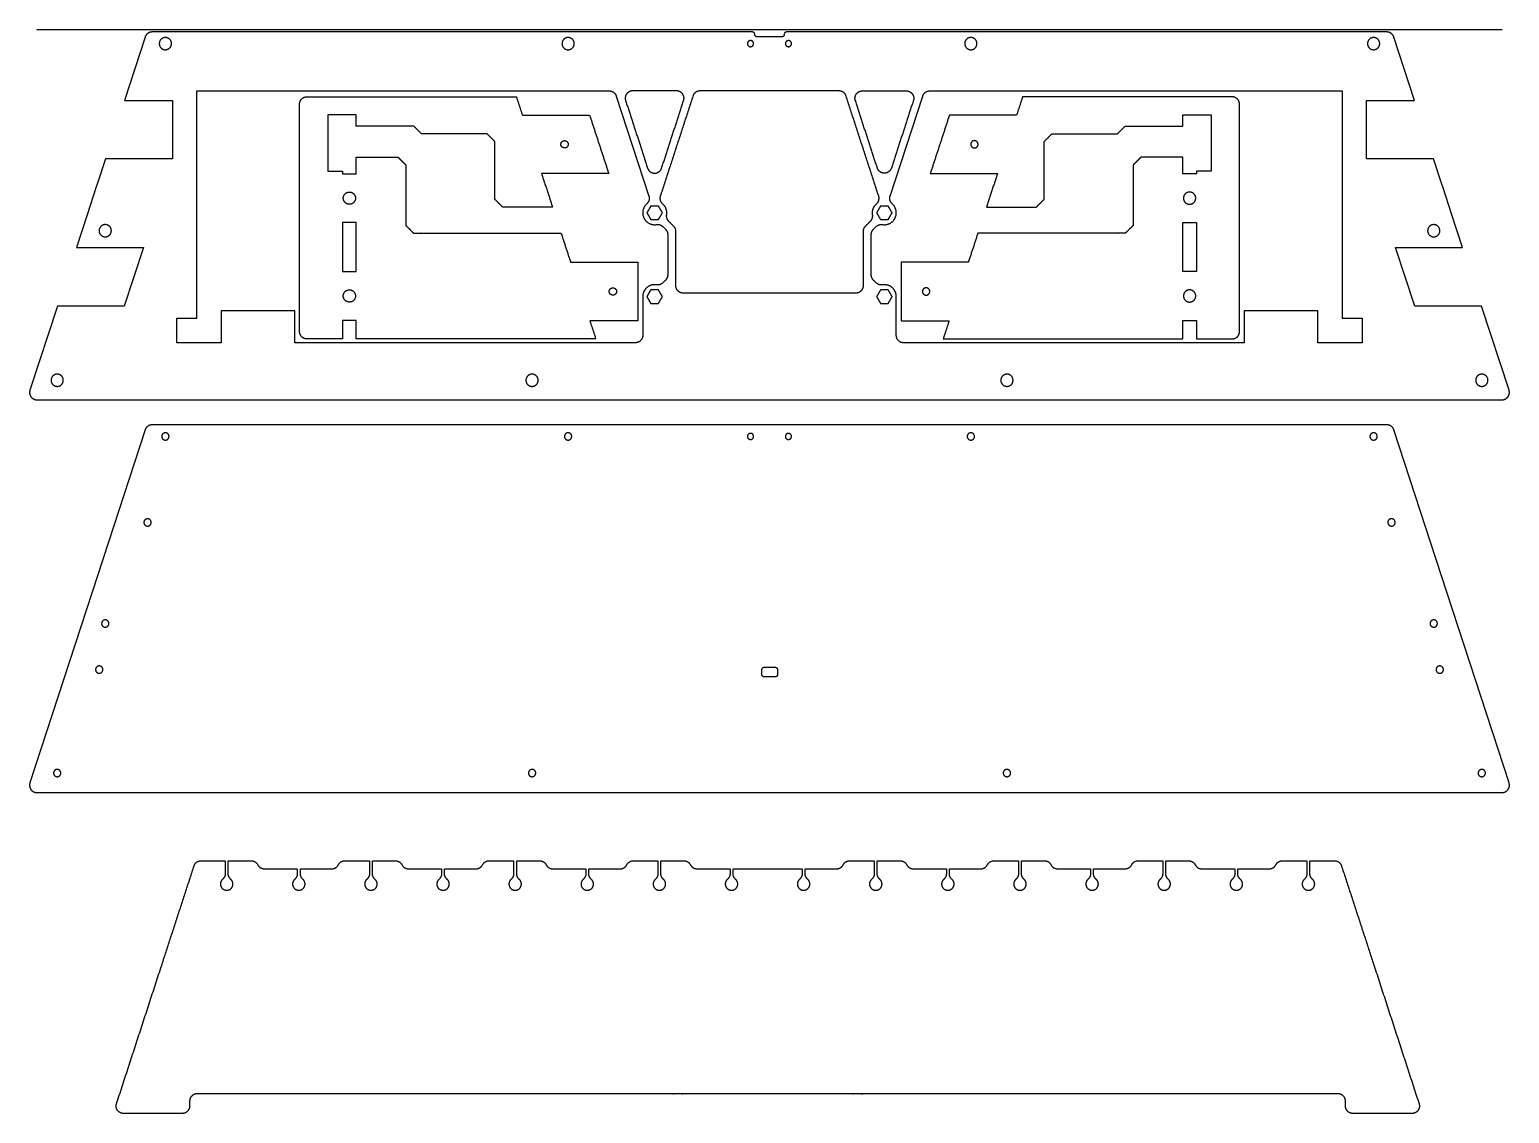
# Model space of a CAD drawing. Header units: inches. Extents: x -37.5 to 58.1, y -26.7 to 54.4.
# Drawn here: x 13.92 to 37.75, y -26.71 to -9.26 of the extents above; entities that cross this region are included whole.
import ezdxf

# ---------------------------------------------------------------- set-up
doc = ezdxf.new("R2010")
doc.units = ezdxf.units.IN
doc.header["$MEASUREMENT"] = 0
doc.layers.add('cut clear acryl', color=1, linetype='Continuous', true_color=0xfb0007)
doc.layers.add('cut white', color=1, linetype='Continuous', true_color=0xfb0007)

msp = doc.modelspace()

# ---------------------------------------------------------------- linework, layer by layer
at = {"layer": 'cut clear acryl'}
for p, q in [((14.04, -9.261), (25.838, -9.261)), ((25.838, -9.261), (37.636, -9.261)), ((15.782, -9.381), (15.45, -10.4)), ((25.562, -9.299), (15.894, -9.299)), ((25.601, -9.339), (25.601, -9.339)), ((25.838, -9.378), (25.641, -9.378)), ((26.034, -9.378), (25.838, -9.378)), ((26.074, -9.339), (26.074, -9.339)), ((35.781, -9.299), (26.113, -9.299)), ((36.226, -10.4), (35.893, -9.381)), ((15.45, -10.4), (16.223, -10.4)), ((16.223, -10.4), (16.223, -11.342)), ((16.615, -11.808), (16.615, -10.248)), ((16.615, -10.248), (16.645, -10.248)), ((16.645, -10.248), (20.533, -10.248)), ((20.533, -10.248), (22.056, -10.248)), ((22.056, -10.248), (23.258, -10.248)), ((23.37, -10.33), (23.896, -11.941)), ((25.838, -10.248), (24.717, -10.248)), ((26.958, -10.248), (25.838, -10.248)), ((27.779, -11.941), (28.305, -10.33)), ((28.417, -10.248), (29.619, -10.248)), ((29.619, -10.248), (31.143, -10.248)), ((31.143, -10.248), (35.03, -10.248)), ((35.03, -10.248), (35.06, -10.248)), ((35.06, -10.248), (35.06, -11.808)), ((35.452, -11.342), (35.452, -10.4)), ((35.452, -10.4), (36.226, -10.4)), ((15.143, -11.342), (15.015, -11.733)), ((16.223, -11.342), (15.143, -11.342)), ((36.533, -11.342), (35.452, -11.342)), ((36.66, -11.733), (36.533, -11.342)), ((14.99, -11.808), (14.853, -12.228)), ((15.015, -11.733), (14.99, -11.808)), ((16.615, -12.228), (16.615, -11.808)), ((35.06, -11.808), (35.06, -12.228)), ((36.685, -11.808), (36.66, -11.733)), ((36.822, -12.228), (36.685, -11.808)), ((14.853, -12.228), (14.677, -12.77)), ((16.615, -13.792), (16.615, -12.228)), ((35.06, -12.228), (35.06, -13.792)), ((36.999, -12.77), (36.822, -12.228)), ((24.121, -12.433), (24.163, -12.476)), ((24.198, -12.559), (24.198, -13.212)), ((24.324, -12.507), (24.324, -13.265)), ((27.351, -13.265), (27.351, -12.507)), ((27.477, -13.212), (27.477, -12.559)), ((27.512, -12.476), (27.554, -12.433)), ((14.677, -12.77), (15.754, -12.77)), ((15.754, -12.77), (15.445, -13.712)), ((36.23, -13.712), (35.921, -12.77)), ((35.921, -12.77), (36.999, -12.77)), ((24.324, -13.265), (24.324, -13.38)), ((27.351, -13.38), (27.351, -13.265)), ((24.442, -13.498), (25.838, -13.498)), ((25.838, -13.498), (27.233, -13.498)), ((14.37, -13.712), (13.927, -15.068)), ((15.445, -13.712), (14.37, -13.712)), ((16.615, -13.91), (16.615, -13.792)), ((18.195, -13.792), (17.009, -13.792)), ((17.009, -13.792), (17.009, -14.303)), ((18.195, -14.303), (18.195, -13.792)), ((23.796, -13.674), (23.796, -13.91)), ((27.88, -13.91), (27.88, -13.674)), ((34.666, -13.792), (33.48, -13.792)), ((33.48, -13.792), (33.48, -14.303)), ((34.666, -14.303), (34.666, -13.792)), ((35.06, -13.792), (35.06, -13.91)), ((37.306, -13.712), (36.23, -13.712)), ((37.748, -15.068), (37.306, -13.712)), ((16.294, -14.303), (16.294, -13.91)), ((16.294, -13.91), (16.615, -13.91)), ((35.06, -13.91), (35.381, -13.91)), ((35.381, -13.91), (35.381, -14.303)), ((17.009, -14.303), (16.294, -14.303)), ((22.056, -14.303), (20.533, -14.303)), ((31.143, -14.303), (29.619, -14.303)), ((35.381, -14.303), (34.666, -14.303)), ((14.04, -15.222), (25.838, -15.222)), ((25.838, -15.222), (37.636, -15.222))]:
    msp.add_line(p, q, dxfattribs=at)
for points, weights in [([(15.894, -9.299), (15.809, -9.299), (15.782, -9.381)], [1, 0.809348720072, 1]), ([(25.601, -9.339), (25.601, -9.299), (25.562, -9.299)], [1, 0.707106781186, 1]), ([(25.641, -9.378), (25.601, -9.378), (25.601, -9.339)], [1, 0.707106781185, 1]), ([(26.074, -9.339), (26.074, -9.378), (26.034, -9.378)], [1, 0.707106781185, 1]), ([(26.113, -9.299), (26.074, -9.299), (26.074, -9.339)], [1, 0.707106781186, 1]), ([(35.893, -9.381), (35.866, -9.299), (35.781, -9.299)], [1, 0.809348720072, 1]), ([(18.269, -10.461), (18.269, -10.343), (18.387, -10.343)], [1, 0.707106781187, 1]), ([(23.258, -10.248), (23.344, -10.248), (23.37, -10.33)], [1, 0.809348720073, 1]), ([(24.717, -10.248), (24.631, -10.248), (24.605, -10.33)], [1, 0.809348720069, 1]), ([(27.07, -10.33), (27.044, -10.248), (26.958, -10.248)], [1, 0.809348720069, 1]), ([(28.305, -10.33), (28.331, -10.248), (28.417, -10.248)], [1, 0.809348720073, 1]), ([(33.407, -10.461), (33.407, -10.343), (33.289, -10.343)], [1, 0.707106781187, 1]), ([(23.896, -11.941), (23.92, -12.015), (23.861, -12.066)], [1, 0.834453122648, 1]), ([(24.079, -11.941), (24.055, -12.015), (24.114, -12.066)], [1, 0.834453128853, 1]), ([(24.114, -12.066), (24.194, -12.136), (24.177, -12.242)], [1.05017278213, 0.895922483208, 1]), ([(27.561, -12.066), (27.62, -12.015), (27.596, -11.941)], [1, 0.834453128853, 1]), ([(27.814, -12.066), (27.755, -12.015), (27.779, -11.941)], [1, 0.834453122648, 1]), ([(24.177, -12.242), (24.167, -12.301), (24.21, -12.344)], [1, 0.889943011093, 1]), ([(27.465, -12.344), (27.508, -12.301), (27.498, -12.242)], [1, 0.889943011093, 1]), ([(24.018, -12.4), (24.078, -12.391), (24.121, -12.433)], [1, 0.889943030399, 1]), ([(24.163, -12.476), (24.198, -12.51), (24.198, -12.559)], [1, 0.923879532875, 1]), ([(24.289, -12.423), (24.324, -12.458), (24.324, -12.507)], [1, 0.923879532511, 1]), ([(27.351, -12.507), (27.351, -12.458), (27.386, -12.423)], [1, 0.923879532511, 1]), ([(27.477, -12.559), (27.477, -12.51), (27.512, -12.476)], [1, 0.923879532875, 1]), ([(27.554, -12.433), (27.597, -12.391), (27.657, -12.4)], [1, 0.889943030399, 1]), ([(24.121, -13.338), (24.078, -13.381), (24.018, -13.371)], [1, 0.889943011094, 1]), ([(24.198, -13.212), (24.198, -13.261), (24.163, -13.296)], [1, 0.923879532512, 1]), ([(27.512, -13.296), (27.477, -13.261), (27.477, -13.212)], [1, 0.923879532512, 1]), ([(27.657, -13.371), (27.597, -13.381), (27.554, -13.338)], [1, 0.889943011094, 1]), ([(24.324, -13.38), (24.324, -13.498), (24.442, -13.498)], [1, 0.707106781187, 1]), ([(27.233, -13.498), (27.351, -13.498), (27.351, -13.38)], [1, 0.707106781187, 1]), ([(18.387, -14.242), (18.269, -14.242), (18.269, -14.124)], [1, 0.707106781186, 1]), ([(23.796, -14.185), (23.796, -14.303), (23.677, -14.303)], [1, 0.707106781187, 1]), ([(27.998, -14.303), (27.88, -14.303), (27.88, -14.185)], [1, 0.707106781187, 1]), ([(33.289, -14.242), (33.407, -14.242), (33.407, -14.124)], [1, 0.707106781186, 1]), ([(16.571, -22.726), (16.597, -22.645), (16.683, -22.645)], [1, 0.809348720073, 1]), ([(17.072, -22.854), (17.072, -22.908), (17.03, -22.944)], [1, 0.908513892182, 1]), ([(17.161, -22.944), (17.12, -22.908), (17.12, -22.854)], [0.999999956376, 0.908513913995, 1]), ([(17.49, -22.645), (17.562, -22.645), (17.595, -22.71)], [1, 0.851255805752, 1]), ([(17.595, -22.71), (17.628, -22.775), (17.701, -22.775)], [1, 0.851255805752, 1]), ([(18.233, -22.854), (18.233, -22.908), (18.192, -22.944)], [1, 0.908513892182, 1]), ([(18.323, -22.944), (18.282, -22.908), (18.282, -22.854)], [0.999999956376, 0.908513913995, 1]), ([(18.789, -22.775), (18.862, -22.775), (18.894, -22.71)], [1, 0.851255805752, 1]), ([(18.894, -22.71), (18.927, -22.645), (19, -22.645)], [1, 0.851255841216, 0.999999929073]), ([(19.395, -22.854), (19.395, -22.908), (19.353, -22.944)], [1, 0.908513892182, 1]), ([(19.484, -22.944), (19.443, -22.908), (19.443, -22.854)], [0.999999956376, 0.908513913995, 1]), ([(19.812, -22.645), (19.885, -22.645), (19.918, -22.71)], [1, 0.851255875909, 1]), ([(19.918, -22.71), (19.951, -22.775), (20.023, -22.775)], [1, 0.851255805752, 1]), ([(20.556, -22.854), (20.556, -22.908), (20.515, -22.944)], [1, 0.908513892182, 1]), ([(20.646, -22.944), (20.604, -22.908), (20.604, -22.854)], [1, 0.908513892183, 1]), ([(21.112, -22.775), (21.184, -22.775), (21.217, -22.71)], [1, 0.851255805752, 1]), ([(21.217, -22.71), (21.25, -22.645), (21.323, -22.645)], [1, 0.851255805752, 1]), ([(21.717, -22.854), (21.717, -22.908), (21.676, -22.944)], [1, 0.908513892182, 1]), ([(21.807, -22.944), (21.766, -22.908), (21.766, -22.854)], [1, 0.908513892183, 1]), ([(22.135, -22.645), (22.208, -22.645), (22.241, -22.71)], [1, 0.851255805752, 1]), ([(22.241, -22.71), (22.274, -22.775), (22.346, -22.775)], [1, 0.851255805752, 1]), ([(22.879, -22.854), (22.879, -22.908), (22.838, -22.944)], [1, 0.908513892182, 1]), ([(22.968, -22.944), (22.927, -22.908), (22.927, -22.854)], [1, 0.908513892183, 1]), ([(23.435, -22.775), (23.507, -22.775), (23.54, -22.71)], [0.999999929073, 0.851255841216, 1]), ([(23.54, -22.71), (23.573, -22.645), (23.646, -22.645)], [1, 0.851255805752, 1]), ([(24.04, -22.854), (24.04, -22.908), (23.999, -22.944)], [1, 0.908513892182, 1]), ([(24.13, -22.944), (24.089, -22.908), (24.089, -22.854)], [1, 0.908513913995, 0.999999956376]), ([(24.458, -22.645), (24.531, -22.645), (24.564, -22.71)], [1, 0.851255805752, 1]), ([(24.564, -22.71), (24.596, -22.775), (24.669, -22.775)], [1, 0.851255805752, 1]), ([(25.202, -22.854), (25.202, -22.908), (25.16, -22.944)], [1, 0.908513892182, 1]), ([(25.291, -22.944), (25.25, -22.908), (25.25, -22.854)], [1, 0.908513892183, 1]), ([(26.363, -22.854), (26.363, -22.908), (26.322, -22.944)], [1, 0.908513892182, 1]), ([(26.453, -22.944), (26.411, -22.908), (26.411, -22.854)], [0.999999956376, 0.908513913995, 1]), ([(26.919, -22.775), (26.992, -22.775), (27.024, -22.71)], [1, 0.851255805752, 1]), ([(27.024, -22.71), (27.057, -22.645), (27.13, -22.645)], [1, 0.851255805752, 1]), ([(27.524, -22.854), (27.524, -22.908), (27.483, -22.944)], [1, 0.908513892182, 1]), ([(27.614, -22.944), (27.573, -22.908), (27.573, -22.854)], [0.999999956376, 0.908513913995, 1]), ([(27.942, -22.645), (28.015, -22.645), (28.048, -22.71)], [1, 0.851255805752, 1]), ([(28.048, -22.71), (28.081, -22.775), (28.153, -22.775)], [1, 0.851255805752, 1]), ([(28.686, -22.854), (28.686, -22.908), (28.645, -22.944)], [1, 0.908513892182, 1]), ([(28.776, -22.944), (28.734, -22.908), (28.734, -22.854)], [0.999999956376, 0.908513913995, 1]), ([(29.242, -22.775), (29.314, -22.775), (29.347, -22.71)], [1, 0.851255805752, 1]), ([(29.347, -22.71), (29.38, -22.645), (29.453, -22.645)], [1, 0.851255805752, 1]), ([(29.847, -22.854), (29.847, -22.908), (29.806, -22.944)], [1, 0.908513892182, 1]), ([(29.937, -22.944), (29.896, -22.908), (29.896, -22.854)], [0.999999956376, 0.908513913995, 1]), ([(30.265, -22.645), (30.338, -22.645), (30.371, -22.71)], [1, 0.851255805752, 1]), ([(30.371, -22.71), (30.403, -22.775), (30.476, -22.775)], [1, 0.851255805752, 1]), ([(31.009, -22.854), (31.009, -22.908), (30.967, -22.944)], [1, 0.908513892182, 1]), ([(31.098, -22.944), (31.057, -22.908), (31.057, -22.854)], [1, 0.908513892183, 1]), ([(31.564, -22.775), (31.637, -22.775), (31.67, -22.71)], [1, 0.851255805752, 1]), ([(31.67, -22.71), (31.703, -22.645), (31.775, -22.645)], [1, 0.851255805752, 1]), ([(32.17, -22.854), (32.17, -22.908), (32.129, -22.944)], [1, 0.908513892182, 1]), ([(32.26, -22.944), (32.219, -22.908), (32.219, -22.854)], [0.999999956376, 0.908513913995, 1]), ([(32.588, -22.645), (32.661, -22.645), (32.694, -22.71)], [1, 0.851255875909, 1]), ([(32.694, -22.71), (32.726, -22.775), (32.799, -22.775)], [1, 0.851255805752, 1]), ([(33.332, -22.854), (33.332, -22.908), (33.29, -22.944)], [1, 0.908513892182, 1]), ([(33.421, -22.944), (33.38, -22.908), (33.38, -22.854)], [1, 0.908513892183, 1]), ([(33.887, -22.775), (33.96, -22.775), (33.993, -22.71)], [1, 0.851255875909, 1]), ([(33.993, -22.71), (34.025, -22.645), (34.098, -22.645)], [1, 0.851255805752, 1]), ([(34.493, -22.854), (34.493, -22.908), (34.452, -22.944)], [1, 0.908513892182, 1]), ([(34.583, -22.944), (34.541, -22.908), (34.541, -22.854)], [1, 0.908513892183, 1]), ([(34.937, -22.645), (35.023, -22.645), (35.049, -22.726)], [1, 0.809348720073, 1]), ([(16.617, -26.399), (16.499, -26.399), (16.499, -26.517)], [1, 0.707106781187, 1]), ([(35.114, -26.517), (35.114, -26.399), (34.996, -26.399)], [1, 0.707106781187, 1]), ([(16.499, -26.596), (16.499, -26.714), (16.381, -26.714)], [1, 0.707106781187, 1]), ([(35.232, -26.714), (35.114, -26.714), (35.114, -26.596)], [1, 0.707106781187, 1])]:
    msp.add_rational_spline(points, weights, degree=2, dxfattribs=at)
for points, weights, knots in [([(16.207, -9.486), (16.207, -9.585), (16.108, -9.585), (16.01, -9.585), (16.01, -9.486), (16.01, -9.388), (16.108, -9.388), (16.207, -9.388), (16.207, -9.486)], [1, 0.707106781187, 1, 0.707106781187, 1, 0.707106781187, 1, 0.707106781187, 1], [-15.707963, -15.707963, -15.707963, -11.780972, -11.780972, -7.853982, -7.853982, -3.926991, -3.926991, 0, 0, 0]), ([(22.693, -9.486), (22.693, -9.585), (22.594, -9.585), (22.496, -9.585), (22.496, -9.486), (22.496, -9.388), (22.594, -9.388), (22.693, -9.388), (22.693, -9.486)], [1, 0.707106781187, 1, 0.707106781187, 1, 0.707106781187, 1, 0.707106781187, 1], [-15.707963, -15.707963, -15.707963, -11.780972, -11.780972, -7.853982, -7.853982, -3.926991, -3.926991, 0, 0, 0]), ([(25.582, -9.486), (25.582, -9.536), (25.532, -9.536), (25.483, -9.536), (25.483, -9.486), (25.483, -9.437), (25.532, -9.437), (25.582, -9.437), (25.582, -9.486)], [1, 0.707106781187, 1, 0.707106781187, 1, 0.707106781187, 1, 0.707106781187, 1], [-7.853982, -7.853982, -7.853982, -5.890486, -5.890486, -3.926991, -3.926991, -1.963495, -1.963495, 0, 0, 0]), ([(26.093, -9.486), (26.093, -9.437), (26.143, -9.437), (26.192, -9.437), (26.192, -9.486), (26.192, -9.536), (26.143, -9.536), (26.093, -9.536), (26.093, -9.486)], [1, 0.707106781187, 1, 0.707106781187, 1, 0.707106781187, 1, 0.707106781187, 1], [-7.853982, -7.853982, -7.853982, -5.890486, -5.890486, -3.926991, -3.926991, -1.963495, -1.963495, 0, 0, 0]), ([(29.179, -9.486), (29.179, -9.585), (29.081, -9.585), (28.982, -9.585), (28.982, -9.486), (28.982, -9.388), (29.081, -9.388), (29.179, -9.388), (29.179, -9.486)], [1, 0.707106781187, 1, 0.707106781187, 1, 0.707106781187, 1, 0.707106781187, 1], [-15.707963, -15.707963, -15.707963, -11.780972, -11.780972, -7.853982, -7.853982, -3.926991, -3.926991, 0, 0, 0]), ([(35.665, -9.486), (35.665, -9.585), (35.567, -9.585), (35.469, -9.585), (35.469, -9.486), (35.469, -9.388), (35.567, -9.388), (35.665, -9.388), (35.665, -9.486)], [1, 0.707106781187, 1, 0.707106781187, 1, 0.707106781187, 1, 0.707106781187, 1], [-15.707963, -15.707963, -15.707963, -11.780972, -11.780972, -7.853982, -7.853982, -3.926991, -3.926991, 0, 0, 0]), ([(23.632, -10.248), (23.572, -10.248), (23.537, -10.297), (23.501, -10.346), (23.52, -10.403)], [1, 0.890878330607, 1, 0.890878330607, 1], [0, 0, 0, 2.829127, 2.829127, 5.658254, 5.658254, 5.658254]), ([(24.455, -10.403), (24.474, -10.346), (24.438, -10.297), (24.403, -10.248), (24.343, -10.248)], [1, 0.890878330607, 1, 0.890878330607, 1], [0, 0, 0, 2.829127, 2.829127, 5.658254, 5.658254, 5.658254]), ([(27.22, -10.403), (27.201, -10.346), (27.237, -10.297), (27.272, -10.248), (27.332, -10.248)], [1, 0.890878330607, 1, 0.890878330607, 1], [0, 0, 0, 2.829127, 2.829127, 5.658254, 5.658254, 5.658254]), ([(28.043, -10.248), (28.103, -10.248), (28.138, -10.297), (28.174, -10.346), (28.155, -10.403)], [1, 0.890878330607, 1, 0.890878330607, 1], [0, 0, 0, 2.829127, 2.829127, 5.658254, 5.658254, 5.658254]), ([(22.478, -11.108), (22.478, -11.167), (22.537, -11.167), (22.596, -11.167), (22.596, -11.108), (22.596, -11.049), (22.537, -11.049), (22.478, -11.049), (22.478, -11.108)], [1, 0.707106781187, 1, 0.707106781187, 1, 0.707106781187, 1, 0.707106781187, 1], [-767.259199, -767.259199, -767.259199, -764.903004, -764.903004, -762.54681, -762.54681, -760.190615, -760.190615, -757.834421, -757.834421, -757.834421]), ([(29.197, -11.108), (29.197, -11.167), (29.138, -11.167), (29.079, -11.167), (29.079, -11.108), (29.079, -11.049), (29.138, -11.049), (29.197, -11.049), (29.197, -11.108)], [1, 0.707106781187, 1, 0.707106781187, 1, 0.707106781187, 1, 0.707106781187, 1], [-767.259199, -767.259199, -767.259199, -764.903004, -764.903004, -762.54681, -762.54681, -760.190615, -760.190615, -757.834421, -757.834421, -757.834421]), ([(23.875, -11.492), (23.902, -11.573), (23.988, -11.573), (24.073, -11.573), (24.1, -11.492)], [1, 0.809348720073, 1, 0.809348720073, 1], [0, 0, 0, 3.766524, 3.766524, 7.533047, 7.533047, 7.533047]), ([(27.8, -11.492), (27.773, -11.573), (27.688, -11.573), (27.602, -11.573), (27.575, -11.492)], [1, 0.809348720073, 1, 0.809348720073, 1], [0, 0, 0, 3.766524, 3.766524, 7.533047, 7.533047, 7.533047]), ([(19.17, -11.975), (19.17, -11.877), (19.072, -11.877), (18.973, -11.877), (18.973, -11.975), (18.973, -12.073), (19.072, -12.073), (19.17, -12.073), (19.17, -11.975)], [1, 0.707106781187, 1, 0.707106781187, 1, 0.707106781187, 1, 0.707106781187, 1], [-757.834421, -757.834421, -757.834421, -753.90743, -753.90743, -749.980439, -749.980439, -746.053448, -746.053448, -742.126458, -742.126458, -742.126458]), ([(32.505, -11.975), (32.505, -11.877), (32.603, -11.877), (32.702, -11.877), (32.702, -11.975), (32.702, -12.073), (32.603, -12.073), (32.505, -12.073), (32.505, -11.975)], [1, 0.707106781187, 1, 0.707106781187, 1, 0.707106781187, 1, 0.707106781187, 1], [-757.834421, -757.834421, -757.834421, -753.90743, -753.90743, -749.980439, -749.980439, -746.053448, -746.053448, -742.126458, -742.126458, -742.126458]), ([(23.861, -12.066), (23.752, -12.162), (23.814, -12.293), (23.876, -12.424), (24.018, -12.4)], [1, 0.798411556467, 1, 0.798411556467, 1], [209.407937, 209.407937, 209.407937, 215.710103, 215.710103, 222.01227, 222.01227, 222.01227]), ([(27.498, -12.242), (27.496, -12.226), (27.496, -12.211), (27.496, -12.124), (27.561, -12.066)], [1.04868413537, 1.07681785281, 1.11297052696, 0.936866393169, 0.951034799554], [-484.923555, -484.923555, -484.923555, -484.644822, -484.644822, -483.287082, -483.287082, -483.287082]), ([(27.657, -12.4), (27.8, -12.424), (27.861, -12.293), (27.923, -12.162), (27.814, -12.066)], [1, 0.798411556467, 1, 0.798411556467, 1], [-928.358249, -928.358249, -928.358249, -922.056083, -922.056083, -915.753916, -915.753916, -915.753916]), ([(15.238, -12.499), (15.238, -12.598), (15.14, -12.598), (15.041, -12.598), (15.041, -12.499), (15.041, -12.401), (15.14, -12.401), (15.238, -12.401), (15.238, -12.499)], [1, 0.707106781187, 1, 0.707106781187, 1, 0.707106781187, 1, 0.707106781187, 1], [-15.707963, -15.707963, -15.707963, -11.780972, -11.780972, -7.853982, -7.853982, -3.926991, -3.926991, 0, 0, 0]), ([(36.634, -12.499), (36.634, -12.598), (36.535, -12.598), (36.437, -12.598), (36.437, -12.499), (36.437, -12.401), (36.535, -12.401), (36.634, -12.401), (36.634, -12.499)], [1, 0.707106781187, 1, 0.707106781187, 1, 0.707106781187, 1, 0.707106781187, 1], [-15.707963, -15.707963, -15.707963, -11.780972, -11.780972, -7.853982, -7.853982, -3.926991, -3.926991, 0, 0, 0]), ([(19.17, -13.55), (19.17, -13.451), (19.072, -13.451), (18.973, -13.451), (18.973, -13.55), (18.973, -13.648), (19.072, -13.648), (19.17, -13.648), (19.17, -13.55)], [1, 0.707106781187, 1, 0.707106781187, 1, 0.707106781187, 1, 0.707106781187, 1], [-742.126458, -742.126458, -742.126458, -738.199467, -738.199467, -734.272476, -734.272476, -730.345485, -730.345485, -726.418494, -726.418494, -726.418494]), ([(23.256, -13.478), (23.256, -13.537), (23.315, -13.537), (23.374, -13.537), (23.374, -13.478), (23.374, -13.419), (23.315, -13.419), (23.256, -13.419), (23.256, -13.478)], [1, 0.707106781187, 1, 0.707106781187, 1, 0.707106781187, 1, 0.707106781187, 1], [-776.683977, -776.683977, -776.683977, -774.327782, -774.327782, -771.971588, -771.971588, -769.615393, -769.615393, -767.259199, -767.259199, -767.259199]), ([(24.018, -13.371), (23.9, -13.352), (23.831, -13.449), (23.796, -13.499), (23.796, -13.561)], [0.999999945019, 0.884696764084, 1.08645286742, 0.972731385931, 0.959742988253], [290.675506, 290.675506, 290.675506, 296.054187, 296.054187, 299.085924, 299.085924, 299.085924]), ([(27.88, -13.561), (27.88, -13.499), (27.844, -13.449), (27.775, -13.352), (27.657, -13.371)], [0.959742988253, 0.972731385931, 1.08645286742, 0.884696764084, 0.999999945019], [-1005.431904, -1005.431904, -1005.431904, -1002.400166, -1002.400166, -997.021486, -997.021486, -997.021486]), ([(28.419, -13.478), (28.419, -13.537), (28.36, -13.537), (28.301, -13.537), (28.301, -13.478), (28.301, -13.419), (28.36, -13.419), (28.419, -13.419), (28.419, -13.478)], [1, 0.707106781187, 1, 0.707106781187, 1, 0.707106781187, 1, 0.707106781187, 1], [-776.683977, -776.683977, -776.683977, -774.327782, -774.327782, -771.971588, -771.971588, -769.615393, -769.615393, -767.259199, -767.259199, -767.259199]), ([(32.505, -13.55), (32.505, -13.451), (32.603, -13.451), (32.702, -13.451), (32.702, -13.55), (32.702, -13.648), (32.603, -13.648), (32.505, -13.648), (32.505, -13.55)], [1, 0.707106781187, 1, 0.707106781187, 1, 0.707106781187, 1, 0.707106781187, 1], [-742.126458, -742.126458, -742.126458, -738.199467, -738.199467, -734.272476, -734.272476, -730.345485, -730.345485, -726.418494, -726.418494, -726.418494]), ([(14.464, -14.908), (14.464, -15.006), (14.366, -15.006), (14.267, -15.006), (14.267, -14.908), (14.267, -14.809), (14.366, -14.809), (14.464, -14.809), (14.464, -14.908)], [1, 0.707106781187, 1, 0.707106781187, 1, 0.707106781187, 1, 0.707106781187, 1], [-15.707963, -15.707963, -15.707963, -11.780972, -11.780972, -7.853982, -7.853982, -3.926991, -3.926991, 0, 0, 0]), ([(22.112, -14.908), (22.112, -15.006), (22.014, -15.006), (21.915, -15.006), (21.915, -14.908), (21.915, -14.809), (22.014, -14.809), (22.112, -14.809), (22.112, -14.908)], [1, 0.707106781187, 1, 0.707106781187, 1, 0.707106781187, 1, 0.707106781187, 1], [-15.707963, -15.707963, -15.707963, -11.780972, -11.780972, -7.853982, -7.853982, -3.926991, -3.926991, 0, 0, 0]), ([(29.76, -14.908), (29.76, -15.006), (29.662, -15.006), (29.563, -15.006), (29.563, -14.908), (29.563, -14.809), (29.662, -14.809), (29.76, -14.809), (29.76, -14.908)], [1, 0.707106781187, 1, 0.707106781187, 1, 0.707106781187, 1, 0.707106781187, 1], [-15.707963, -15.707963, -15.707963, -11.780972, -11.780972, -7.853982, -7.853982, -3.926991, -3.926991, 0, 0, 0]), ([(37.408, -14.908), (37.408, -15.006), (37.309, -15.006), (37.211, -15.006), (37.211, -14.908), (37.211, -14.809), (37.309, -14.809), (37.408, -14.809), (37.408, -14.908)], [1, 0.707106781187, 1, 0.707106781187, 1, 0.707106781187, 1, 0.707106781187, 1], [-15.707963, -15.707963, -15.707963, -11.780972, -11.780972, -7.853982, -7.853982, -3.926991, -3.926991, 0, 0, 0]), ([(13.927, -15.068), (13.909, -15.125), (13.944, -15.174), (13.979, -15.222), (14.04, -15.222)], [1, 0.890878330607, 1, 0.890878330607, 1], [141.595616, 141.595616, 141.595616, 144.424743, 144.424743, 147.25387, 147.25387, 147.25387]), ([(37.636, -15.222), (37.696, -15.222), (37.731, -15.174), (37.767, -15.125), (37.748, -15.068)], [1, 0.890878330607, 1, 0.890878330607, 1], [199.762943, 199.762943, 199.762943, 202.59207, 202.59207, 205.421197, 205.421197, 205.421197]), ([(22.927, -22.775), (23.01, -22.775), (23.093, -22.775), (23.264, -22.775), (23.435, -22.775)], [1, 0.71761935055, 0.514977532284, 0.717619302236, 0.99999986535], [1896.780381, 1896.780381, 1896.780381, 1899.277757, 1899.277757, 1907.517652, 1907.517652, 1907.517652]), ([(28.153, -22.775), (28.34, -22.775), (28.527, -22.775), (28.607, -22.775), (28.686, -22.775)], [1, 0.550312605775, 0.302843964075, 0.550312605775, 1], [2122.149927, 2122.149927, 2122.149927, 2131.169394, 2131.169394, 2133.558936, 2133.558936, 2133.558936]), ([(17.03, -22.944), (16.99, -22.979), (16.996, -23.032), (17.007, -23.121), (17.096, -23.121), (17.185, -23.121), (17.196, -23.032), (17.202, -22.979), (17.161, -22.944)], [1, 0.934735501203, 1.12456831677, 0.842036938849, 1.12456831677, 0.842036938849, 1.12456831677, 0.934735441398, 1], [1654.426341, 1654.426341, 1654.426341, 1656.914389, 1656.914389, 1660.617392, 1660.617392, 1664.320396, 1664.320396, 1666.808444, 1666.808444, 1666.808444]), ([(18.192, -22.944), (18.151, -22.979), (18.157, -23.032), (18.168, -23.121), (18.257, -23.121), (18.346, -23.121), (18.357, -23.032), (18.364, -22.979), (18.323, -22.944)], [1, 0.934735501203, 1.12456831677, 0.842036938849, 1.12456831677, 0.842036938849, 1.12456831677, 0.934735486658, 0.999999968879], [1699.50122, 1699.50122, 1699.50122, 1701.989268, 1701.989268, 1705.692271, 1705.692271, 1709.395275, 1709.395275, 1711.883323, 1711.883323, 1711.883323]), ([(19.353, -22.944), (19.312, -22.979), (19.319, -23.032), (19.33, -23.121), (19.419, -23.121), (19.508, -23.121), (19.519, -23.032), (19.525, -22.979), (19.484, -22.944)], [1, 0.934735501203, 1.12456831677, 0.842036938849, 1.12456831677, 0.842036938849, 1.12456831677, 0.934735486658, 0.999999968879], [1744.576099, 1744.576099, 1744.576099, 1747.064147, 1747.064147, 1750.76715, 1750.76715, 1754.470154, 1754.470154, 1756.958202, 1756.958202, 1756.958202]), ([(20.515, -22.944), (20.474, -22.979), (20.48, -23.032), (20.491, -23.121), (20.58, -23.121), (20.669, -23.121), (20.68, -23.032), (20.687, -22.979), (20.646, -22.944)], [1, 0.934735501203, 1.12456831677, 0.842036938849, 1.12456831677, 0.842036938849, 1.12456831677, 0.934735486658, 0.999999968879], [1789.650978, 1789.650978, 1789.650978, 1792.139026, 1792.139026, 1795.842029, 1795.842029, 1799.545033, 1799.545033, 1802.033081, 1802.033081, 1802.033081]), ([(21.676, -22.944), (21.635, -22.979), (21.642, -23.032), (21.653, -23.121), (21.742, -23.121), (21.831, -23.121), (21.841, -23.032), (21.848, -22.979), (21.807, -22.944)], [1, 0.934735501203, 1.12456831677, 0.842036938849, 1.12456831677, 0.842036938849, 1.12456831677, 0.934735486658, 0.999999968879], [1834.725857, 1834.725857, 1834.725857, 1837.213905, 1837.213905, 1840.916908, 1840.916908, 1844.619912, 1844.619912, 1847.10796, 1847.10796, 1847.10796]), ([(22.838, -22.944), (22.797, -22.979), (22.803, -23.032), (22.814, -23.121), (22.903, -23.121), (22.992, -23.121), (23.003, -23.032), (23.009, -22.979), (22.968, -22.944)], [1, 0.934735501203, 1.12456831677, 0.842036938849, 1.12456831677, 0.842036938849, 1.12456831677, 0.934735486658, 0.999999968879], [1879.800736, 1879.800736, 1879.800736, 1882.288784, 1882.288784, 1885.991787, 1885.991787, 1889.694791, 1889.694791, 1892.182839, 1892.182839, 1892.182839]), ([(23.999, -22.944), (23.958, -22.979), (23.965, -23.032), (23.975, -23.121), (24.064, -23.121), (24.153, -23.121), (24.164, -23.032), (24.171, -22.979), (24.13, -22.944)], [1, 0.934735501203, 1.12456831677, 0.842036938849, 1.12456831677, 0.842036938849, 1.12456831677, 0.934735486658, 0.999999968879], [1931.522911, 1931.522911, 1931.522911, 1934.010959, 1934.010959, 1937.713962, 1937.713962, 1941.416966, 1941.416966, 1943.905014, 1943.905014, 1943.905014]), ([(25.16, -22.944), (25.119, -22.979), (25.126, -23.032), (25.137, -23.121), (25.226, -23.121), (25.315, -23.121), (25.326, -23.032), (25.332, -22.979), (25.291, -22.944)], [1, 0.934735501203, 1.12456831677, 0.842036938849, 1.12456831677, 0.842036938849, 1.12456831677, 0.934735486658, 0.999999968879], [1984.739461, 1984.739461, 1984.739461, 1987.227509, 1987.227509, 1990.930512, 1990.930512, 1994.633516, 1994.633516, 1997.121564, 1997.121564, 1997.121564]), ([(26.322, -22.944), (26.281, -22.979), (26.287, -23.032), (26.298, -23.121), (26.387, -23.121), (26.476, -23.121), (26.487, -23.032), (26.494, -22.979), (26.453, -22.944)], [1, 0.934735501203, 1.12456831677, 0.842036938849, 1.12456831677, 0.842036938849, 1.12456831677, 0.934735486658, 0.999999968879], [2033.153229, 2033.153229, 2033.153229, 2035.641276, 2035.641276, 2039.34428, 2039.34428, 2043.047284, 2043.047284, 2045.535332, 2045.535332, 2045.535332]), ([(27.483, -22.944), (27.442, -22.979), (27.449, -23.032), (27.46, -23.121), (27.549, -23.121), (27.638, -23.121), (27.649, -23.032), (27.655, -22.979), (27.614, -22.944)], [1, 0.934735501203, 1.12456831677, 0.842036938849, 1.12456831677, 0.842036938849, 1.12456831677, 0.934735486658, 0.999999968879], [2086.369779, 2086.369779, 2086.369779, 2088.857826, 2088.857826, 2092.56083, 2092.56083, 2096.263834, 2096.263834, 2098.751882, 2098.751882, 2098.751882]), ([(28.645, -22.944), (28.604, -22.979), (28.61, -23.032), (28.621, -23.121), (28.71, -23.121), (28.799, -23.121), (28.81, -23.032), (28.816, -22.979), (28.776, -22.944)], [1, 0.934735501203, 1.12456831677, 0.842036938849, 1.12456831677, 0.842036938849, 1.12456831677, 0.934735486658, 0.999999968879], [2138.156479, 2138.156479, 2138.156479, 2140.644527, 2140.644527, 2144.34753, 2144.34753, 2148.050534, 2148.050534, 2150.538582, 2150.538582, 2150.538582]), ([(29.806, -22.944), (29.765, -22.979), (29.772, -23.032), (29.782, -23.121), (29.872, -23.121), (29.961, -23.121), (29.971, -23.032), (29.978, -22.979), (29.937, -22.944)], [1, 0.934735501203, 1.12456831677, 0.842036938849, 1.12456831677, 0.842036938849, 1.12456831677, 0.934735486658, 0.999999968879], [2183.231358, 2183.231358, 2183.231358, 2185.719406, 2185.719406, 2189.422409, 2189.422409, 2193.125413, 2193.125413, 2195.613461, 2195.613461, 2195.613461]), ([(30.967, -22.944), (30.927, -22.979), (30.933, -23.032), (30.944, -23.121), (31.033, -23.121), (31.122, -23.121), (31.133, -23.032), (31.139, -22.979), (31.098, -22.944)], [1, 0.934735501203, 1.12456831677, 0.842036938849, 1.12456831677, 0.842036938849, 1.12456831677, 0.934735486658, 0.999999968879], [2228.306237, 2228.306237, 2228.306237, 2230.794285, 2230.794285, 2234.497288, 2234.497288, 2238.200292, 2238.200292, 2240.68834, 2240.68834, 2240.68834]), ([(32.129, -22.944), (32.088, -22.979), (32.094, -23.032), (32.105, -23.121), (32.194, -23.121), (32.283, -23.121), (32.294, -23.032), (32.301, -22.979), (32.26, -22.944)], [1, 0.934735501203, 1.12456831677, 0.842036938849, 1.12456831677, 0.842036938849, 1.12456831677, 0.934735486658, 0.999999968879], [2273.381116, 2273.381116, 2273.381116, 2275.869164, 2275.869164, 2279.572167, 2279.572167, 2283.275171, 2283.275171, 2285.763219, 2285.763219, 2285.763219]), ([(33.29, -22.944), (33.249, -22.979), (33.256, -23.032), (33.267, -23.121), (33.356, -23.121), (33.445, -23.121), (33.456, -23.032), (33.462, -22.979), (33.421, -22.944)], [1, 0.934735501203, 1.12456831677, 0.842036938849, 1.12456831677, 0.842036938849, 1.12456831677, 0.934735486658, 0.999999968879], [2318.455995, 2318.455995, 2318.455995, 2320.944042, 2320.944042, 2324.647046, 2324.647046, 2328.35005, 2328.35005, 2330.838098, 2330.838098, 2330.838098]), ([(34.452, -22.944), (34.411, -22.979), (34.417, -23.032), (34.428, -23.121), (34.517, -23.121), (34.606, -23.121), (34.617, -23.032), (34.624, -22.979), (34.583, -22.944)], [1, 0.934735501203, 1.12456831677, 0.842036938849, 1.12456831677, 0.842036938849, 1.12456831677, 0.934735486658, 0.999999968879], [990.035822, 990.035822, 990.035822, 992.52387, 992.52387, 996.226874, 996.226874, 999.929877, 999.929877, 1002.417925, 1002.417925, 1002.417925]), ([(15.433, -26.714), (15.373, -26.714), (15.337, -26.665), (15.302, -26.616), (15.321, -26.559)], [1, 0.890878330607, 1, 0.890878330607, 1], [1529.24577, 1529.24577, 1529.24577, 1532.074897, 1532.074897, 1534.904024, 1534.904024, 1534.904024]), ([(36.299, -26.559), (36.318, -26.616), (36.283, -26.665), (36.247, -26.714), (36.187, -26.714)], [1, 0.890878330607, 1, 0.890878330607, 1], [1122.048075, 1122.048075, 1122.048075, 1124.877203, 1124.877203, 1127.70633, 1127.70633, 1127.70633])]:
    msp.add_rational_spline(points, weights, degree=2, knots=knots, dxfattribs=at)
for points in [[(18.269, -14.124), (18.269, -12.293), (18.269, -10.461)], [(18.387, -10.343), (20.074, -10.343), (21.761, -10.343)], [(21.761, -10.343), (21.809, -10.49), (21.857, -10.637)], [(23.52, -10.403), (23.698, -10.948), (23.875, -11.492)], [(24.343, -10.248), (23.988, -10.248), (23.632, -10.248)], [(24.605, -10.33), (24.342, -11.135), (24.079, -11.941)], [(24.1, -11.492), (24.277, -10.948), (24.455, -10.403)], [(27.596, -11.941), (27.333, -11.135), (27.07, -10.33)], [(27.575, -11.492), (27.398, -10.948), (27.22, -10.403)], [(27.332, -10.248), (27.688, -10.248), (28.043, -10.248)], [(28.155, -10.403), (27.977, -10.948), (27.8, -11.492)], [(29.914, -10.343), (29.866, -10.49), (29.818, -10.637)], [(33.289, -10.343), (31.601, -10.343), (29.914, -10.343)], [(33.407, -14.124), (33.407, -12.293), (33.407, -10.461)], [(19.182, -10.631), (18.954, -10.631), (18.725, -10.631)], [(18.725, -10.631), (18.725, -11.084), (18.725, -11.538)], [(19.182, -10.813), (19.182, -10.722), (19.182, -10.631)], [(21.857, -10.637), (22.398, -10.637), (22.94, -10.637)], [(22.94, -10.637), (23.094, -11.108), (23.249, -11.578)], [(28.736, -10.637), (28.581, -11.108), (28.427, -11.578)], [(29.818, -10.637), (29.277, -10.637), (28.736, -10.637)], [(32.493, -10.813), (32.493, -10.722), (32.493, -10.631)], [(32.493, -10.631), (32.722, -10.631), (32.95, -10.631)], [(32.95, -10.631), (32.95, -11.084), (32.95, -11.538)], [(20.108, -10.813), (19.645, -10.813), (19.182, -10.813)], [(20.234, -10.939), (20.171, -10.876), (20.108, -10.813)], [(21.289, -10.939), (20.761, -10.939), (20.234, -10.939)], [(21.415, -11.065), (21.352, -11.002), (21.289, -10.939)], [(30.26, -11.065), (30.323, -11.002), (30.386, -10.939)], [(30.386, -10.939), (30.914, -10.939), (31.441, -10.939)], [(31.441, -10.939), (31.504, -10.876), (31.567, -10.813)], [(31.567, -10.813), (32.03, -10.813), (32.493, -10.813)], [(21.415, -11.994), (21.415, -11.53), (21.415, -11.065)], [(30.26, -11.994), (30.26, -11.53), (30.26, -11.065)], [(19.182, -11.581), (19.182, -11.448), (19.182, -11.316)], [(19.182, -11.316), (19.519, -11.316), (19.856, -11.316)], [(32.493, -11.316), (32.156, -11.316), (31.819, -11.316)], [(32.493, -11.581), (32.493, -11.448), (32.493, -11.316)], [(18.725, -11.538), (18.843, -11.538), (18.961, -11.538)], [(18.961, -11.538), (18.961, -11.56), (18.961, -11.581)], [(18.961, -11.581), (19.072, -11.581), (19.182, -11.581)], [(19.982, -11.442), (19.982, -11.928), (19.982, -12.415)], [(23.249, -11.578), (22.707, -11.578), (22.166, -11.578)], [(22.166, -11.578), (22.255, -11.849), (22.344, -12.12)], [(28.427, -11.578), (28.968, -11.578), (29.509, -11.578)], [(29.509, -11.578), (29.42, -11.849), (29.331, -12.12)], [(31.693, -11.442), (31.693, -11.928), (31.693, -12.415)], [(32.714, -11.581), (32.603, -11.581), (32.493, -11.581)], [(32.95, -11.538), (32.832, -11.538), (32.714, -11.538)], [(32.714, -11.538), (32.714, -11.56), (32.714, -11.581)], [(21.541, -12.12), (21.478, -12.057), (21.415, -11.994)], [(22.344, -12.12), (21.942, -12.12), (21.541, -12.12)], [(29.331, -12.12), (29.733, -12.12), (30.134, -12.12)], [(30.134, -12.12), (30.197, -12.057), (30.26, -11.994)], [(18.961, -12.369), (18.961, -12.762), (18.961, -13.156)], [(19.182, -12.369), (19.072, -12.369), (18.961, -12.369)], [(19.182, -13.156), (19.182, -12.762), (19.182, -12.369)], [(24.21, -12.344), (24.25, -12.384), (24.289, -12.423)], [(27.386, -12.423), (27.425, -12.384), (27.465, -12.344)], [(32.493, -13.156), (32.493, -12.762), (32.493, -12.369)], [(32.493, -12.369), (32.603, -12.369), (32.714, -12.369)], [(32.714, -12.369), (32.714, -12.762), (32.714, -13.156)], [(19.982, -12.415), (20.045, -12.478), (20.108, -12.541)], [(22.482, -12.541), (22.559, -12.774), (22.635, -13.007)], [(29.193, -12.541), (29.117, -12.774), (29.04, -13.007)], [(31.693, -12.415), (31.63, -12.478), (31.567, -12.541)], [(22.635, -13.007), (23.176, -13.007), (23.717, -13.007)], [(23.717, -13.007), (23.717, -13.478), (23.717, -13.948)], [(29.04, -13.007), (28.499, -13.007), (27.958, -13.007)], [(27.958, -13.007), (27.958, -13.478), (27.958, -13.948)], [(18.961, -13.156), (19.072, -13.156), (19.182, -13.156)], [(24.163, -13.296), (24.142, -13.317), (24.121, -13.338)], [(27.554, -13.338), (27.533, -13.317), (27.512, -13.296)], [(32.714, -13.156), (32.603, -13.156), (32.493, -13.156)], [(23.796, -13.561), (23.796, -13.617), (23.796, -13.674)], [(27.88, -13.674), (27.88, -13.617), (27.88, -13.561)], [(19.182, -13.943), (19.072, -13.943), (18.961, -13.943)], [(18.961, -13.943), (18.961, -14.093), (18.961, -14.242)], [(19.182, -14.242), (19.182, -14.093), (19.182, -13.943)], [(23.717, -13.948), (23.331, -13.948), (22.944, -13.948)], [(22.944, -13.948), (22.992, -14.095), (23.041, -14.242)], [(23.796, -13.91), (23.796, -14.048), (23.796, -14.185)], [(27.88, -14.185), (27.88, -14.048), (27.88, -13.91)], [(27.958, -13.948), (28.344, -13.948), (28.731, -13.948)], [(28.731, -13.948), (28.683, -14.095), (28.635, -14.242)], [(32.493, -14.242), (32.493, -14.093), (32.493, -13.943)], [(32.493, -13.943), (32.603, -13.943), (32.714, -13.943)], [(32.714, -13.943), (32.714, -14.093), (32.714, -14.242)], [(18.961, -14.242), (18.674, -14.242), (18.387, -14.242)], [(23.041, -14.242), (21.111, -14.242), (19.182, -14.242)], [(28.635, -14.242), (30.564, -14.242), (32.493, -14.242)], [(32.714, -14.242), (33.001, -14.242), (33.289, -14.242)], [(20.533, -14.303), (19.364, -14.303), (18.195, -14.303)], [(23.677, -14.303), (22.867, -14.303), (22.056, -14.303)], [(29.619, -14.303), (28.808, -14.303), (27.998, -14.303)], [(33.48, -14.303), (32.311, -14.303), (31.143, -14.303)], [(16.683, -22.645), (16.877, -22.645), (17.072, -22.645)], [(17.072, -22.645), (17.072, -22.749), (17.072, -22.854)], [(17.12, -22.854), (17.12, -22.749), (17.12, -22.645)], [(17.12, -22.645), (17.305, -22.645), (17.49, -22.645)], [(17.701, -22.775), (17.967, -22.775), (18.233, -22.775)], [(18.233, -22.775), (18.233, -22.814), (18.233, -22.854)], [(18.282, -22.854), (18.282, -22.814), (18.282, -22.775)], [(18.282, -22.775), (18.535, -22.775), (18.789, -22.775)], [(19, -22.645), (19.197, -22.645), (19.395, -22.645)], [(19.395, -22.645), (19.395, -22.749), (19.395, -22.854)], [(19.443, -22.854), (19.443, -22.749), (19.443, -22.645)], [(19.443, -22.645), (19.628, -22.645), (19.812, -22.645)], [(20.023, -22.775), (20.29, -22.775), (20.556, -22.775)], [(20.556, -22.775), (20.556, -22.814), (20.556, -22.854)], [(20.604, -22.854), (20.604, -22.814), (20.604, -22.775)], [(20.604, -22.775), (20.858, -22.775), (21.112, -22.775)], [(21.323, -22.645), (21.52, -22.645), (21.717, -22.645)], [(21.717, -22.645), (21.717, -22.749), (21.717, -22.854)], [(21.766, -22.854), (21.766, -22.749), (21.766, -22.645)], [(21.766, -22.645), (21.951, -22.645), (22.135, -22.645)], [(22.346, -22.775), (22.613, -22.775), (22.879, -22.775)], [(22.879, -22.775), (22.879, -22.814), (22.879, -22.854)], [(22.927, -22.854), (22.927, -22.814), (22.927, -22.775)], [(23.646, -22.645), (23.843, -22.645), (24.04, -22.645)], [(24.04, -22.645), (24.04, -22.749), (24.04, -22.854)], [(24.089, -22.854), (24.089, -22.749), (24.089, -22.645)], [(24.089, -22.645), (24.273, -22.645), (24.458, -22.645)], [(24.669, -22.775), (24.935, -22.775), (25.202, -22.775)], [(25.202, -22.775), (25.202, -22.814), (25.202, -22.854)], [(25.25, -22.854), (25.25, -22.814), (25.25, -22.775)], [(25.25, -22.775), (25.807, -22.775), (26.363, -22.775)], [(26.363, -22.775), (26.363, -22.814), (26.363, -22.854)], [(26.411, -22.854), (26.411, -22.814), (26.411, -22.775)], [(26.411, -22.775), (26.665, -22.775), (26.919, -22.775)], [(27.13, -22.645), (27.327, -22.645), (27.524, -22.645)], [(27.524, -22.645), (27.524, -22.749), (27.524, -22.854)], [(27.573, -22.854), (27.573, -22.749), (27.573, -22.645)], [(27.573, -22.645), (27.758, -22.645), (27.942, -22.645)], [(28.686, -22.775), (28.686, -22.814), (28.686, -22.854)], [(28.734, -22.854), (28.734, -22.814), (28.734, -22.775)], [(28.734, -22.775), (28.988, -22.775), (29.242, -22.775)], [(29.453, -22.645), (29.65, -22.645), (29.847, -22.645)], [(29.847, -22.645), (29.847, -22.749), (29.847, -22.854)], [(29.896, -22.854), (29.896, -22.749), (29.896, -22.645)], [(29.896, -22.645), (30.08, -22.645), (30.265, -22.645)], [(30.476, -22.775), (30.742, -22.775), (31.009, -22.775)], [(31.009, -22.775), (31.009, -22.814), (31.009, -22.854)], [(31.057, -22.854), (31.057, -22.814), (31.057, -22.775)], [(31.057, -22.775), (31.311, -22.775), (31.564, -22.775)], [(31.775, -22.645), (31.973, -22.645), (32.17, -22.645)], [(32.17, -22.645), (32.17, -22.749), (32.17, -22.854)], [(32.219, -22.854), (32.219, -22.749), (32.219, -22.645)], [(32.219, -22.645), (32.403, -22.645), (32.588, -22.645)], [(32.799, -22.775), (33.065, -22.775), (33.332, -22.775)], [(33.332, -22.775), (33.332, -22.814), (33.332, -22.854)], [(33.38, -22.854), (33.38, -22.814), (33.38, -22.775)], [(33.38, -22.775), (33.634, -22.775), (33.887, -22.775)], [(34.098, -22.645), (34.296, -22.645), (34.493, -22.645)], [(34.493, -22.645), (34.493, -22.749), (34.493, -22.854)], [(34.541, -22.854), (34.541, -22.749), (34.541, -22.645)], [(34.541, -22.645), (34.739, -22.645), (34.937, -22.645)], [(16.499, -26.517), (16.499, -26.556), (16.499, -26.596)], [(35.114, -26.596), (35.114, -26.556), (35.114, -26.517)], [(16.381, -26.714), (15.907, -26.714), (15.433, -26.714)], [(36.187, -26.714), (35.71, -26.714), (35.232, -26.714)]]:
    msp.add_open_spline(points, degree=2, dxfattribs=at)
for points, knots in [([(19.856, -11.316), (19.878, -11.338), (19.9, -11.36), (19.941, -11.401), (19.982, -11.442)], [-804.026442, -804.026442, -804.026442, -802.447785, -802.447785, -799.500959, -799.500959, -799.500959]), ([(31.819, -11.316), (31.797, -11.338), (31.775, -11.36), (31.734, -11.401), (31.693, -11.442)], [-804.026442, -804.026442, -804.026442, -802.447785, -802.447785, -799.500959, -799.500959, -799.500959]), ([(20.108, -12.541), (20.171, -12.541), (20.234, -12.541), (21.358, -12.541), (22.482, -12.541)], [-770.259196, -770.259196, -770.259196, -767.059196, -767.059196, -709.947656, -709.947656, -709.947656]), ([(31.567, -12.541), (31.504, -12.541), (31.441, -12.541), (30.317, -12.541), (29.193, -12.541)], [-770.259196, -770.259196, -770.259196, -767.059196, -767.059196, -709.947656, -709.947656, -709.947656]), ([(15.321, -26.559), (15.683, -25.449), (16.045, -24.34), (16.308, -23.533), (16.571, -22.726)], [1534.904024, 1534.904024, 1534.904024, 1593.959531, 1593.959531, 1636.896809, 1636.896809, 1636.896809]), ([(35.049, -22.726), (35.313, -23.533), (35.576, -24.34), (35.938, -25.449), (36.299, -26.559)], [1020.05529, 1020.05529, 1020.05529, 1062.992562, 1062.992562, 1122.048075, 1122.048075, 1122.048075]), ([(34.996, -26.399), (31.483, -26.399), (27.97, -26.399), (27.843, -26.399), (27.715, -26.399), (25.81, -26.399), (23.905, -26.399), (23.778, -26.399), (23.65, -26.399), (20.134, -26.399), (16.617, -26.399)], [1161.994943, 1161.994943, 1161.994943, 1273.643283, 1273.643283, 1280.120035, 1280.120035, 1376.900035, 1376.900035, 1383.376787, 1383.376787, 1495.138717, 1495.138717, 1495.138717])]:
    msp.add_open_spline(points, degree=2, knots=knots, dxfattribs=at)
at = {"layer": 'cut white'}
for p, q in [((15.782, -15.706), (15.015, -18.058)), ((35.781, -15.625), (15.894, -15.625)), ((36.66, -18.058), (35.893, -15.706)), ((15.015, -18.058), (13.927, -21.393)), ((37.748, -21.393), (36.66, -18.058)), ((14.04, -21.548), (37.636, -21.548))]:
    msp.add_line(p, q, dxfattribs=at)
for points in [[(23.925, -12.103), (23.894, -12.157), (23.863, -12.211)], [(24.05, -12.103), (23.988, -12.103), (23.925, -12.103)], [(24.113, -12.211), (24.081, -12.157), (24.05, -12.103)], [(27.625, -12.103), (27.594, -12.157), (27.563, -12.211)], [(27.75, -12.103), (27.688, -12.103), (27.625, -12.103)], [(27.813, -12.211), (27.781, -12.157), (27.75, -12.103)], [(23.863, -12.211), (23.894, -12.265), (23.925, -12.319)], [(23.925, -12.319), (23.988, -12.319), (24.05, -12.319)], [(24.05, -12.319), (24.081, -12.265), (24.113, -12.211)], [(27.563, -12.211), (27.594, -12.265), (27.625, -12.319)], [(27.625, -12.319), (27.688, -12.319), (27.75, -12.319)], [(27.75, -12.319), (27.781, -12.265), (27.813, -12.211)], [(23.925, -13.453), (23.894, -13.507), (23.863, -13.561)], [(23.863, -13.561), (23.894, -13.615), (23.925, -13.669)], [(24.05, -13.453), (23.988, -13.453), (23.925, -13.453)], [(24.113, -13.561), (24.081, -13.507), (24.05, -13.453)], [(24.05, -13.669), (24.081, -13.615), (24.113, -13.561)], [(27.625, -13.453), (27.594, -13.507), (27.563, -13.561)], [(27.563, -13.561), (27.594, -13.615), (27.625, -13.669)], [(27.75, -13.453), (27.688, -13.453), (27.625, -13.453)], [(27.813, -13.561), (27.781, -13.507), (27.75, -13.453)], [(27.75, -13.669), (27.781, -13.615), (27.813, -13.561)], [(23.925, -13.669), (23.988, -13.669), (24.05, -13.669)], [(27.625, -13.669), (27.688, -13.669), (27.75, -13.669)], [(25.756, -19.528), (25.841, -19.528), (25.927, -19.528)], [(25.716, -19.647), (25.716, -19.607), (25.716, -19.567)], [(25.927, -19.686), (25.841, -19.686), (25.756, -19.686)], [(25.966, -19.567), (25.966, -19.607), (25.966, -19.647)]]:
    msp.add_open_spline(points, degree=2, dxfattribs=at)
for points, weights in [([(15.894, -15.625), (15.809, -15.625), (15.782, -15.706)], [1, 0.809348720072, 1]), ([(35.893, -15.706), (35.866, -15.625), (35.781, -15.625)], [1, 0.809348720074, 1]), ([(25.716, -19.567), (25.716, -19.528), (25.756, -19.528)], [1, 0.707106781185, 1]), ([(25.927, -19.528), (25.966, -19.528), (25.966, -19.567)], [1, 0.707106781186, 1]), ([(25.756, -19.686), (25.716, -19.686), (25.716, -19.647)], [1, 0.707106781186, 1]), ([(25.966, -19.647), (25.966, -19.686), (25.927, -19.686)], [1, 0.707106781187, 1])]:
    msp.add_rational_spline(points, weights, degree=2, dxfattribs=at)
for points, weights, knots in [([(16.049, -15.812), (16.049, -15.753), (16.108, -15.753), (16.167, -15.753), (16.167, -15.812), (16.167, -15.871), (16.108, -15.871), (16.049, -15.871), (16.049, -15.812)], [1, 0.707106781187, 1, 0.707106781187, 1, 0.707106781187, 1, 0.707106781187, 1], [-9.424778, -9.424778, -9.424778, -7.068583, -7.068583, -4.712389, -4.712389, -2.356194, -2.356194, 0, 0, 0]), ([(22.535, -15.812), (22.535, -15.753), (22.594, -15.753), (22.653, -15.753), (22.653, -15.812), (22.653, -15.871), (22.594, -15.871), (22.535, -15.871), (22.535, -15.812)], [1, 0.707106781187, 1, 0.707106781187, 1, 0.707106781187, 1, 0.707106781187, 1], [-9.424778, -9.424778, -9.424778, -7.068583, -7.068583, -4.712389, -4.712389, -2.356194, -2.356194, 0, 0, 0]), ([(25.582, -15.812), (25.582, -15.861), (25.532, -15.861), (25.483, -15.861), (25.483, -15.812), (25.483, -15.763), (25.532, -15.763), (25.582, -15.763), (25.582, -15.812)], [1, 0.707106781187, 1, 0.707106781187, 1, 0.707106781187, 1, 0.707106781187, 1], [-7.853982, -7.853982, -7.853982, -5.890486, -5.890486, -3.926991, -3.926991, -1.963495, -1.963495, 0, 0, 0]), ([(26.093, -15.812), (26.093, -15.763), (26.143, -15.763), (26.192, -15.763), (26.192, -15.812), (26.192, -15.861), (26.143, -15.861), (26.093, -15.861), (26.093, -15.812)], [1, 0.707106781187, 1, 0.707106781187, 1, 0.707106781187, 1, 0.707106781187, 1], [-7.853982, -7.853982, -7.853982, -5.890486, -5.890486, -3.926991, -3.926991, -1.963495, -1.963495, 0, 0, 0]), ([(29.022, -15.812), (29.022, -15.753), (29.081, -15.753), (29.14, -15.753), (29.14, -15.812), (29.14, -15.871), (29.081, -15.871), (29.022, -15.871), (29.022, -15.812)], [1, 0.707106781187, 1, 0.707106781187, 1, 0.707106781187, 1, 0.707106781187, 1], [-9.424778, -9.424778, -9.424778, -7.068583, -7.068583, -4.712389, -4.712389, -2.356194, -2.356194, 0, 0, 0]), ([(35.508, -15.812), (35.508, -15.753), (35.567, -15.753), (35.626, -15.753), (35.626, -15.812), (35.626, -15.871), (35.567, -15.871), (35.508, -15.871), (35.508, -15.812)], [1, 0.707106781187, 1, 0.707106781187, 1, 0.707106781187, 1, 0.707106781187, 1], [-9.424778, -9.424778, -9.424778, -7.068583, -7.068583, -4.712389, -4.712389, -2.356194, -2.356194, 0, 0, 0]), ([(15.762, -17.197), (15.762, -17.138), (15.821, -17.138), (15.88, -17.138), (15.88, -17.197), (15.88, -17.256), (15.821, -17.256), (15.762, -17.256), (15.762, -17.197)], [1, 0.707106781187, 1, 0.707106781187, 1, 0.707106781187, 1, 0.707106781187, 1], [-9.424778, -9.424778, -9.424778, -7.068583, -7.068583, -4.712389, -4.712389, -2.356194, -2.356194, 0, 0, 0]), ([(35.914, -17.197), (35.914, -17.256), (35.855, -17.256), (35.796, -17.256), (35.796, -17.197), (35.796, -17.138), (35.855, -17.138), (35.914, -17.138), (35.914, -17.197)], [1, 0.707106781187, 1, 0.707106781187, 1, 0.707106781187, 1, 0.707106781187, 1], [-9.424778, -9.424778, -9.424778, -7.068583, -7.068583, -4.712389, -4.712389, -2.356194, -2.356194, 0, 0, 0]), ([(15.081, -18.825), (15.081, -18.766), (15.14, -18.766), (15.199, -18.766), (15.199, -18.825), (15.199, -18.884), (15.14, -18.884), (15.081, -18.884), (15.081, -18.825)], [1, 0.707106781187, 1, 0.707106781187, 1, 0.707106781187, 1, 0.707106781187, 1], [-9.424778, -9.424778, -9.424778, -7.068583, -7.068583, -4.712389, -4.712389, -2.356194, -2.356194, 0, 0, 0]), ([(36.476, -18.825), (36.476, -18.766), (36.535, -18.766), (36.594, -18.766), (36.594, -18.825), (36.594, -18.884), (36.535, -18.884), (36.476, -18.884), (36.476, -18.825)], [1, 0.707106781187, 1, 0.707106781187, 1, 0.707106781187, 1, 0.707106781187, 1], [-9.424778, -9.424778, -9.424778, -7.068583, -7.068583, -4.712389, -4.712389, -2.356194, -2.356194, 0, 0, 0]), ([(14.984, -19.567), (14.984, -19.508), (15.043, -19.508), (15.102, -19.508), (15.102, -19.567), (15.102, -19.626), (15.043, -19.626), (14.984, -19.626), (14.984, -19.567)], [1, 0.707106781187, 1, 0.707106781187, 1, 0.707106781187, 1, 0.707106781187, 1], [-9.424778, -9.424778, -9.424778, -7.068583, -7.068583, -4.712389, -4.712389, -2.356194, -2.356194, 0, 0, 0]), ([(36.691, -19.567), (36.691, -19.626), (36.632, -19.626), (36.573, -19.626), (36.573, -19.567), (36.573, -19.508), (36.632, -19.508), (36.691, -19.508), (36.691, -19.567)], [1, 0.707106781187, 1, 0.707106781187, 1, 0.707106781187, 1, 0.707106781187, 1], [-9.424778, -9.424778, -9.424778, -7.068583, -7.068583, -4.712389, -4.712389, -2.356194, -2.356194, 0, 0, 0]), ([(14.307, -21.233), (14.307, -21.174), (14.366, -21.174), (14.425, -21.174), (14.425, -21.233), (14.425, -21.292), (14.366, -21.292), (14.307, -21.292), (14.307, -21.233)], [1, 0.707106781187, 1, 0.707106781187, 1, 0.707106781187, 1, 0.707106781187, 1], [-9.424778, -9.424778, -9.424778, -7.068583, -7.068583, -4.712389, -4.712389, -2.356194, -2.356194, 0, 0, 0]), ([(21.955, -21.233), (21.955, -21.174), (22.014, -21.174), (22.073, -21.174), (22.073, -21.233), (22.073, -21.292), (22.014, -21.292), (21.955, -21.292), (21.955, -21.233)], [1, 0.707106781187, 1, 0.707106781187, 1, 0.707106781187, 1, 0.707106781187, 1], [-9.424778, -9.424778, -9.424778, -7.068583, -7.068583, -4.712389, -4.712389, -2.356194, -2.356194, 0, 0, 0]), ([(29.602, -21.233), (29.602, -21.174), (29.662, -21.174), (29.721, -21.174), (29.721, -21.233), (29.721, -21.292), (29.662, -21.292), (29.602, -21.292), (29.602, -21.233)], [1, 0.707106781187, 1, 0.707106781187, 1, 0.707106781187, 1, 0.707106781187, 1], [-9.424778, -9.424778, -9.424778, -7.068583, -7.068583, -4.712389, -4.712389, -2.356194, -2.356194, 0, 0, 0]), ([(37.25, -21.233), (37.25, -21.174), (37.309, -21.174), (37.368, -21.174), (37.368, -21.233), (37.368, -21.292), (37.309, -21.292), (37.25, -21.292), (37.25, -21.233)], [1, 0.707106781187, 1, 0.707106781187, 1, 0.707106781187, 1, 0.707106781187, 1], [-9.424778, -9.424778, -9.424778, -7.068583, -7.068583, -4.712389, -4.712389, -2.356194, -2.356194, 0, 0, 0]), ([(13.927, -21.393), (13.909, -21.451), (13.944, -21.499), (13.979, -21.548), (14.04, -21.548)], [1, 0.890878330607, 1, 0.890878330607, 1], [827.410738, 827.410738, 827.410738, 830.239865, 830.239865, 833.068992, 833.068992, 833.068992]), ([(37.636, -21.548), (37.696, -21.548), (37.731, -21.499), (37.767, -21.451), (37.748, -21.393)], [1, 0.890878330607, 1, 0.890878330607, 1], [457.176621, 457.176621, 457.176621, 460.005748, 460.005748, 462.834876, 462.834876, 462.834876])]:
    msp.add_rational_spline(points, weights, degree=2, knots=knots, dxfattribs=at)

doc.saveas('drawing.dxf')
